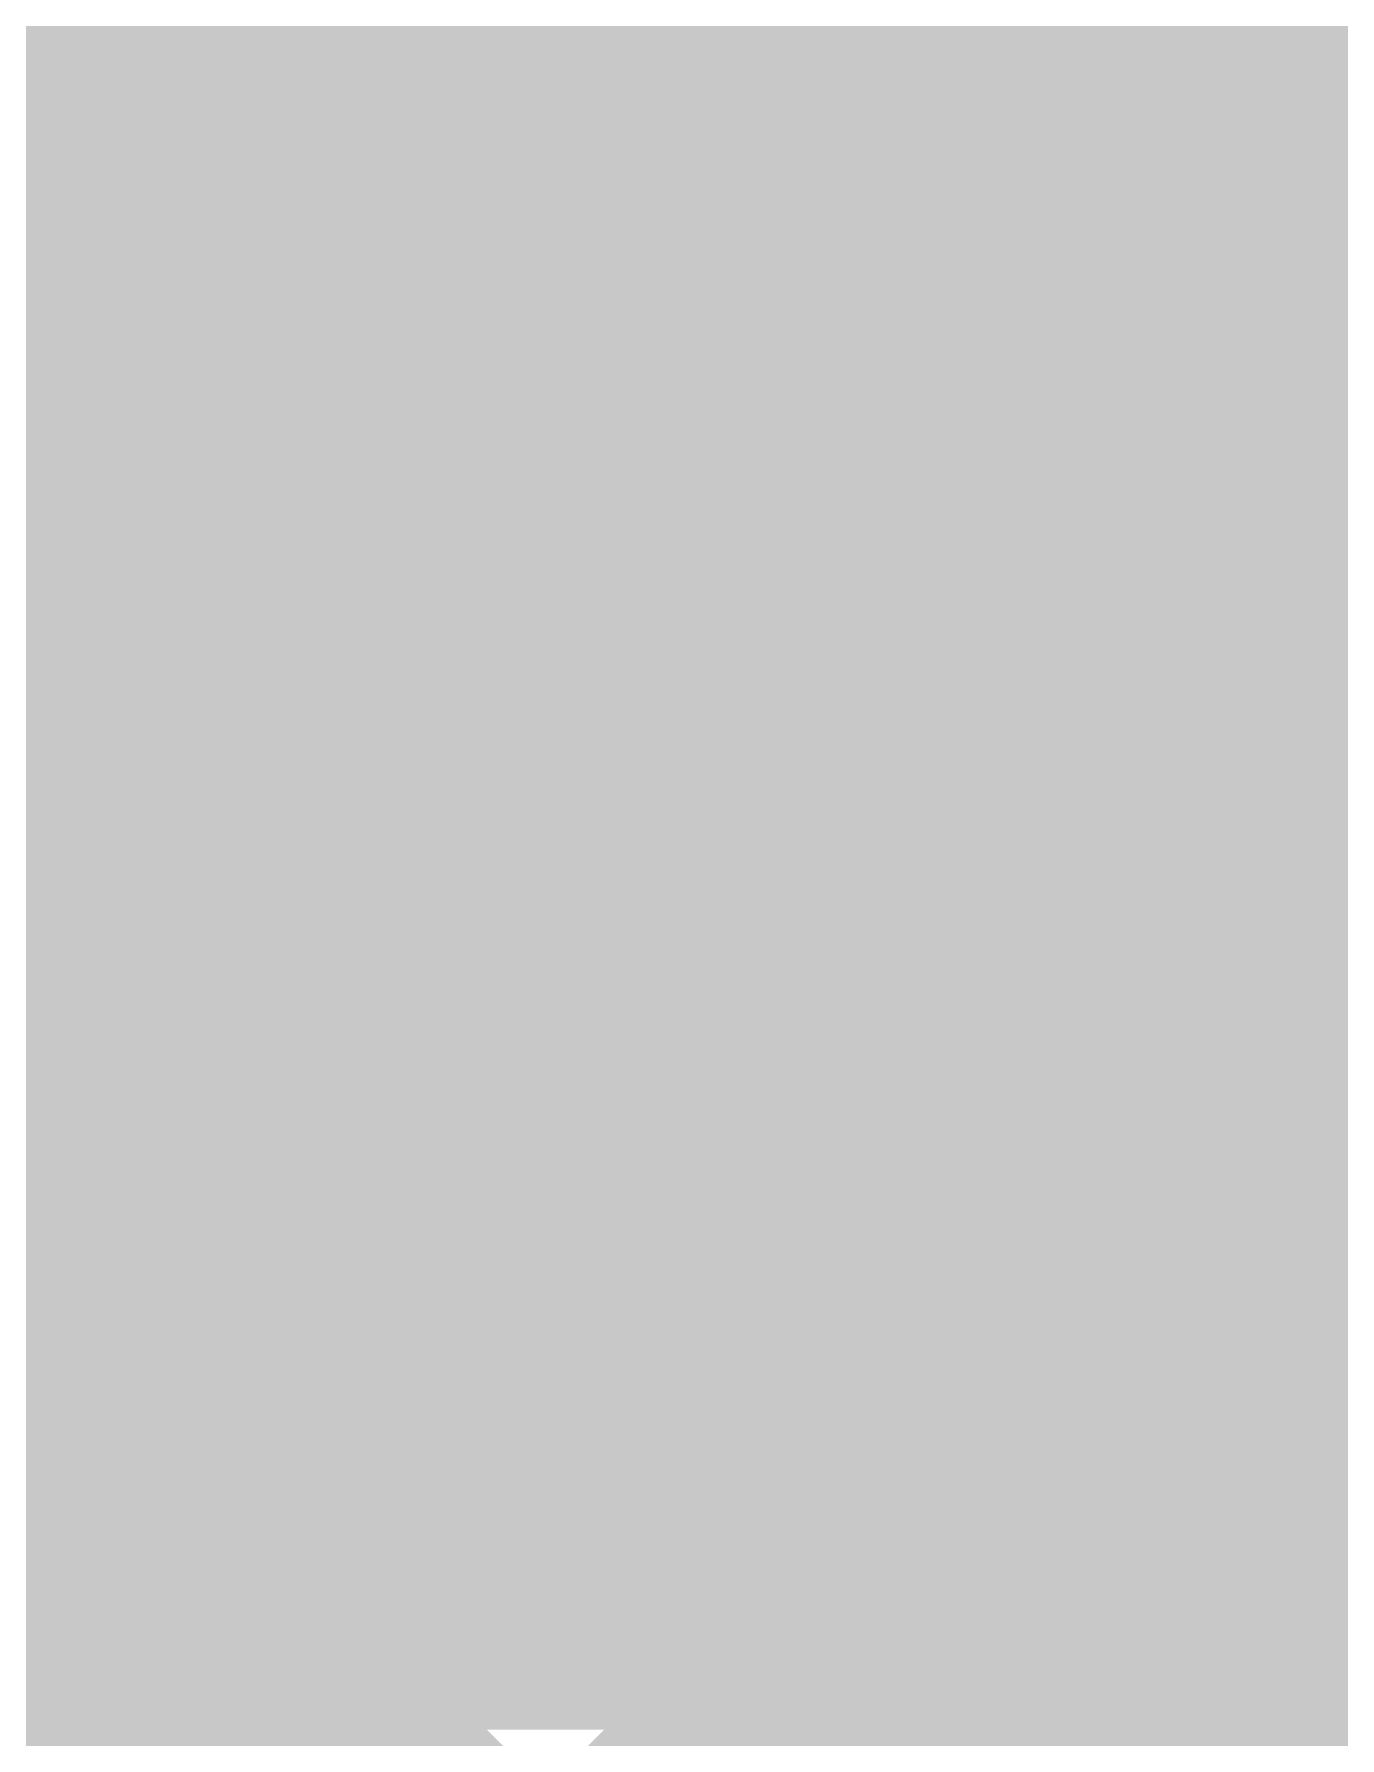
# Model space of a CAD drawing. Extents: x -1 to 119, y -42 to 51.
# Drawn here: x 68.09 to 72.58, y 25.75 to 31.61 of the extents above; entities that cross this region are included whole.
import ezdxf

# ---------------------------------------------------------------- set-up
doc = ezdxf.new("R2010")
doc.units = 0
doc.header["$MEASUREMENT"] = 0
doc.layers.get('0').update_dxf_attribs({"linetype": 'CONTINUOUS'})
for name, color, linetype in [('22-304-0_BOT', 7, 'CONTINUOUS'), ('22-304-0_DRD', 7, 'CONTINUOUS'), ('22-304-0_GND', 6, 'CONTINUOUS'), ('22-304-0_IN1', 4, 'CONTINUOUS'), ('22-304-0_SMB', 3, 'CONTINUOUS'), ('22-304-0_SMT', 5, 'CONTINUOUS'), ('22-304-0_SPT', 10, 'CONTINUOUS'), ('22-304-0_SST', 14, 'CONTINUOUS'), ('22-304-0_TOP', 9, 'CONTINUOUS'), ('THRUHOLE_TAP', 11, 'CONTINUOUS')]:
    doc.layers.add(name, color=color, linetype=linetype)

# ---------------------------------------------------------------- blocks, each defined once
blk = doc.blocks.new('ROUND_53')
at = {"const_width": 0.35052}
blk.add_lwpolyline([(-0.17526, 0, 1), (0.17526, 0, 1)], format="xyb", close=True, dxfattribs=at)
blk = doc.blocks.new('ROUND_64')
at = {"const_width": 0.35052}
blk.add_lwpolyline([(-0.17526, 0, 1), (0.17526, 0, 1)], format="xyb", close=True, dxfattribs=at)
blk = doc.blocks.new('ROUND_80')
at = {"const_width": 1.397}
blk.add_lwpolyline([(-0.6985, 0, 1), (0.6985, 0, 1)], format="xyb", close=True, dxfattribs=at)
blk = doc.blocks.new('ROUND_60')
at = {"const_width": 0.35052}
blk.add_lwpolyline([(-0.17526, 0, 1), (0.17526, 0, 1)], format="xyb", close=True, dxfattribs=at)
blk = doc.blocks.new('RECTANGLE_7')
blk.add_solid([(1.12522, 1.14935), (1.12522, -1.14935), (-1.12522, 1.14935), (-1.12522, -1.14935)])
blk = doc.blocks.new('ROUND_87')
at = {"const_width": 0.10033}
blk.add_lwpolyline([(-0.050164, 0, 1), (0.050164, 0, 1)], format="xyb", close=True, dxfattribs=at)

msp = doc.modelspace()

# ---------------------------------------------------------------- linework, layer by layer
at = {"layer": '22-304-0_BOT'}
for points, const_width in [([(67.9958, 42.6212), (67.9958, 31.31058)], 0.254), ([(68.2244, 42.6212), (68.2244, 31.3182)], 0.254), ([(68.453, 42.6212), (68.453, 31.3182)], 0.254), ([(68.6816, 42.6212), (68.6816, 31.3182)], 0.254), ([(68.9102, 42.6212), (68.9102, 31.3182)], 0.254), ([(69.1388, 42.6212), (69.1388, 31.3182)], 0.254), ([(69.3674, 42.6212), (69.3674, 31.3182)], 0.254), ([(69.596, 42.6212), (69.596, 31.3182)], 0.254), ([(69.8246, 42.6212), (69.8246, 31.3182)], 0.254), ([(70.0532, 42.6212), (70.0532, 31.3182)], 0.254), ([(70.2818, 42.6212), (70.2818, 31.3182)], 0.254), ([(70.5104, 42.6212), (70.5104, 31.3182)], 0.254), ([(70.739, 42.6212), (70.739, 31.3182)], 0.254), ([(70.9676, 42.6212), (70.9676, 31.3182)], 0.254), ([(71.1962, 42.6212), (71.1962, 31.3182)], 0.254), ([(71.4248, 42.6212), (71.4248, 31.3182)], 0.254), ([(71.6534, 42.6212), (71.6534, 31.3182)], 0.254), ([(71.882, 42.6212), (71.882, 31.3182)], 0.254), ([(72.1106, 42.6212), (72.1106, 31.3182)], 0.254), ([(72.3392, 32.12338), (72.3392, 31.3182)], 0.254), ([(72.53224, 31.6484), (22.6568, 31.6484)], 0.254), ([(72.5678, 31.5976), (72.5678, 31.3182)], 0.254), ([(72.7202, 31.4198), (22.7838, 31.4198)], 0.254), ([(72.83958, 31.3182), (68.072, 31.3182)], 0.254), ([(73.66, 30.861), (68.072, 30.861), (68.072, 26.67)], 0.254), ([(68.3006, 30.861), (68.3006, 26.035)], 0.254), ([(68.5292, 30.861), (68.5292, 26.035)], 0.254), ([(68.7578, 30.861), (68.7578, 26.035)], 0.254), ([(68.9864, 30.861), (68.9864, 26.035)], 0.254), ([(69.215, 30.861), (69.215, 26.035)], 0.254), ([(69.4436, 30.861), (69.4436, 26.035)], 0.254), ([(69.6722, 30.861), (69.6722, 26.05532)], 0.254), ([(69.9008, 30.861), (69.9008, 26.07818)], 0.254), ([(70.1294, 30.861), (70.1294, 26.035)], 0.254), ([(70.358, 30.861), (70.358, 26.035)], 0.254), ([(70.5866, 30.861), (70.5866, 26.035)], 0.254), ([(70.8152, 30.861), (70.8152, 26.035)], 0.254), ([(71.0438, 30.861), (71.0438, 26.035)], 0.254), ([(71.2724, 30.861), (71.2724, 26.035)], 0.254), ([(71.501, 30.861), (71.501, 26.035)], 0.254), ([(71.7296, 30.861), (71.7296, 26.035)], 0.254), ([(71.9582, 30.861), (71.9582, 26.035)], 0.254), ([(72.1868, 30.861), (72.1868, 26.035)], 0.254), ([(72.4154, 30.861), (72.4154, 26.035)], 0.254), ([(72.644, 30.861), (72.644, 26.035)], 0.254), ([(73.7616, 30.7594), (68.072, 30.7594)], 0.254), ([(73.9902, 30.5308), (68.072, 30.5308)], 0.254), ([(74.2188, 30.3022), (68.072, 30.3022)], 0.254), ([(74.4474, 30.0736), (68.072, 30.0736)], 0.254), ([(74.676, 29.845), (68.072, 29.845)], 0.254), ([(74.9046, 29.6164), (68.072, 29.6164)], 0.254), ([(75.1332, 29.3878), (68.072, 29.3878)], 0.254), ([(75.3618, 29.1592), (68.072, 29.1592)], 0.254), ([(75.5904, 28.9306), (68.072, 28.9306)], 0.254), ([(75.819, 28.702), (68.072, 28.702)], 0.254), ([(79.375, 20.193), (76.835, 22.6822), (76.835, 25.273), (73.63206, 28.48356), (71.7296, 28.48356)], 0.635), ([(76.0476, 28.4734), (68.072, 28.4734)], 0.254), ([(76.2762, 28.2448), (68.072, 28.2448)], 0.254), ([(76.5048, 28.0162), (68.072, 28.0162)], 0.254), ([(76.7334, 27.7876), (68.072, 27.7876)], 0.254), ([(76.962, 27.559), (68.072, 27.559)], 0.254), ([(77.1906, 27.3304), (68.072, 27.3304)], 0.254), ([(77.4192, 27.1018), (68.072, 27.1018)], 0.254), ([(77.6478, 26.8732), (68.072, 26.8732)], 0.254), ([(68.072, 26.67), (68.072, 26.035)], 0.254), ([(77.8764, 26.6446), (68.072, 26.6446)], 0.254), ([(78.105, 26.416), (68.072, 26.416)], 0.254), ([(78.3336, 26.1874), (68.072, 26.1874)], 0.254), ([(69.60616, 26.035), (68.072, 26.035)], 0.254), ([(73.41616, 26.035), (70.0913, 26.035)], 0.254)]:
    msp.add_lwpolyline(points, dxfattribs=dict(at, const_width=const_width))
at = {"layer": '22-304-0_BOT', "const_width": 0.254}
for points in [[(72.3138, 32.385, 0.2328822), (72.83933, 31.31787)], [(68.072, 31.3182, 0.4142136), (67.6148, 30.861)], [(69.85, 26.08072, 0.0919174), (69.60598, 26.03548)], [(69.85, 26.08072, 0.0919174), (69.60598, 26.03548)], [(70.0913, 26.035, 0.091037), (69.85, 26.0793)], [(70.0913, 26.035, 0.091037), (69.85, 26.0793)], [(67.6148, 26.035, 0.4142136), (68.072, 25.5778)]]:
    msp.add_lwpolyline(points, format="xyb", dxfattribs=at)
at = {"layer": '22-304-0_DRD', "const_width": 0.254}
for points in [[(69.215, 30.988), (67.945, 30.988)], [(69.215, 30.988), (67.945, 29.718)], [(69.215, 29.718), (67.945, 30.988)], [(69.215, 29.718), (69.215, 30.988)], [(69.342, 30.988), (69.342, 29.718)], [(70.612, 30.988), (69.342, 30.988)], [(70.612, 30.988), (69.342, 29.718)], [(70.612, 29.718), (69.342, 30.988)], [(70.612, 29.718), (70.612, 30.988)], [(70.866, 30.988), (70.866, 29.718)], [(72.136, 30.988), (70.866, 30.988)], [(72.136, 30.988), (70.866, 29.718)], [(72.136, 29.718), (70.866, 30.988)], [(72.136, 29.718), (72.136, 30.988)], [(67.945, 29.718), (69.215, 29.718)], [(69.342, 29.718), (70.612, 29.718)], [(70.866, 29.718), (72.136, 29.718)], [(71.0946, 29.11856), (71.0946, 27.84856)], [(72.3646, 29.11856), (71.0946, 29.11856)], [(72.3646, 29.11856), (71.0946, 27.84856)], [(72.3646, 27.84856), (71.0946, 29.11856)], [(71.0946, 29.11856), (71.0946, 27.84856)], [(72.3646, 29.11856), (71.0946, 29.11856)], [(72.3646, 29.11856), (71.0946, 27.84856)], [(72.3646, 27.84856), (71.0946, 29.11856)], [(71.0946, 29.11856), (71.0946, 27.84856)], [(72.3646, 29.11856), (71.0946, 29.11856)], [(72.3646, 29.11856), (71.0946, 27.84856)], [(72.3646, 27.84856), (71.0946, 29.11856)], [(72.3646, 27.84856), (72.3646, 29.11856)], [(72.3646, 27.84856), (72.3646, 29.11856)], [(72.3646, 27.84856), (72.3646, 29.11856)], [(71.0946, 27.84856), (72.3646, 27.84856)], [(71.0946, 27.84856), (72.3646, 27.84856)], [(71.0946, 27.84856), (72.3646, 27.84856)], [(69.088, 27.178), (67.818, 27.178)], [(69.088, 27.178), (67.818, 25.908)], [(69.088, 25.908), (67.818, 27.178)], [(69.088, 25.908), (69.088, 27.178)], [(69.342, 27.178), (69.342, 25.908)], [(70.612, 27.178), (69.342, 27.178)], [(70.612, 27.178), (69.342, 25.908)], [(70.612, 25.908), (69.342, 27.178)], [(70.612, 25.908), (70.612, 27.178)], [(70.993, 27.178), (70.993, 25.908)], [(72.263, 27.178), (70.993, 27.178)], [(72.263, 27.178), (70.993, 25.908)], [(72.263, 25.908), (70.993, 27.178)], [(72.263, 25.908), (72.263, 27.178)], [(69.215, 26.035), (69.215, 24.765)], [(70.485, 26.035), (69.215, 26.035)], [(70.485, 26.035), (69.215, 24.765)], [(70.485, 24.765), (69.215, 26.035)], [(69.215, 26.035), (69.215, 24.765)], [(70.485, 26.035), (69.215, 26.035)], [(70.485, 26.035), (69.215, 24.765)], [(70.485, 24.765), (69.215, 26.035)], [(70.485, 24.765), (70.485, 26.035)], [(70.485, 24.765), (70.485, 26.035)], [(67.818, 25.908), (69.088, 25.908)], [(69.342, 25.908), (70.612, 25.908)], [(70.993, 25.908), (72.263, 25.908)]]:
    msp.add_lwpolyline(points, dxfattribs=at)
at = {"layer": '22-304-0_IN1', "const_width": 0.254}
for points in [[(68.6308, 42.2402), (68.6308, 31.03118)], [(68.8594, 42.2402), (68.8594, 30.97276)], [(69.088, 42.2402), (69.088, 30.80512)], [(69.3166, 42.2402), (69.3166, 30.51302)], [(69.5452, 42.2402), (69.5452, 30.87878)], [(69.7738, 42.2402), (69.7738, 31.0007)], [(70.0024, 42.2402), (70.0024, 31.03118)], [(70.231, 42.2402), (70.231, 30.98292)], [(70.4596, 42.2402), (70.4596, 30.83052)], [(70.6882, 42.2402), (70.6882, 21.0058)], [(70.9168, 42.2402), (70.9168, 30.70098)], [(71.1454, 41.60774), (71.1454, 30.93212)], [(72.2884, 41.48836), (72.2884, 28.87218)], [(68.4022, 41.40708), (68.4022, 31.00832)], [(71.374, 41.34612), (71.374, 31.02102)], [(72.0598, 41.30294), (72.0598, 30.73908)], [(68.1736, 41.26992), (68.1736, 30.89656)], [(71.6026, 41.24706), (71.6026, 31.02356)], [(71.8312, 41.23436), (71.8312, 30.94736)], [(72.517, 31.6738), (63.9572, 31.6738)], [(72.517, 31.6738), (72.517, 21.0058)], [(72.6948, 31.4452), (63.9572, 31.4452)], [(72.99198, 31.2166), (63.9572, 31.2166)], [(68.33616, 30.988), (63.9572, 30.988)], [(69.73316, 30.988), (68.8213, 30.988)], [(71.25716, 30.988), (70.2183, 30.988)], [(85.7758, 30.988), (71.7423, 30.988)], [(68.0339, 30.7594), (63.9572, 30.7594)], [(69.4309, 30.7594), (69.12356, 30.7594)], [(70.9549, 30.7594), (70.52056, 30.7594)], [(85.51926, 30.7594), (72.04456, 30.7594)], [(69.31914, 30.5308), (69.23532, 30.5308)], [(70.84314, 30.5308), (70.63232, 30.5308)], [(85.29066, 30.5308), (72.15632, 30.5308)], [(69.29882, 30.3022), (69.25818, 30.3022)], [(70.82282, 30.3022), (70.65518, 30.3022)], [(85.06206, 30.3022), (72.17918, 30.3022)], [(69.3166, 30.19044), (69.3166, 26.70302)], [(69.35724, 30.0736), (69.19976, 30.0736)], [(70.88124, 30.0736), (70.59676, 30.0736)], [(84.83346, 30.0736), (72.12076, 30.0736)], [(70.9168, 30.00502), (70.9168, 21.0058)], [(72.0598, 29.96438), (72.0598, 29.07792)], [(69.088, 29.90088), (69.088, 26.7843)], [(70.4596, 29.87294), (70.4596, 27.02052)], [(68.12788, 29.845), (63.9572, 29.845)], [(68.1736, 29.8069), (68.1736, 27.16276)], [(69.52488, 29.845), (69.03212, 29.845)], [(69.5452, 29.82722), (69.5452, 27.06878)], [(71.04888, 29.845), (70.42912, 29.845)], [(84.60486, 29.845), (71.95312, 29.845)], [(71.1454, 29.77388), (71.1454, 28.83154)], [(71.8312, 29.75864), (71.8312, 29.15666)], [(68.4022, 29.69514), (68.4022, 27.22118)], [(68.8594, 29.73324), (68.8594, 27.08656)], [(69.7738, 29.70276), (69.7738, 27.1907)], [(70.231, 29.72308), (70.231, 27.17292)], [(71.374, 29.68498), (71.374, 29.06268)], [(68.6308, 29.67482), (68.6308, 27.19832)], [(70.0024, 29.67228), (70.0024, 27.22118)], [(71.6026, 29.6799), (71.6026, 29.15158)], [(84.37626, 29.6164), (63.9572, 29.6164)], [(84.14766, 29.3878), (63.9572, 29.3878)], [(71.64578, 29.1592), (63.9572, 29.1592)], [(83.91906, 29.1592), (71.81088, 29.1592)], [(71.21652, 28.9306), (63.9572, 28.9306)], [(83.69046, 28.9306), (72.24268, 28.9306)], [(71.08444, 28.702), (63.9572, 28.702)], [(83.46186, 28.702), (72.37222, 28.702)], [(71.04888, 28.4734), (63.9572, 28.4734)], [(83.23326, 28.4734), (72.40778, 28.4734)], [(71.09206, 28.2448), (63.9572, 28.2448)], [(83.00466, 28.2448), (72.3646, 28.2448)], [(71.1454, 28.13558), (71.1454, 27.02052)], [(72.2884, 28.09748), (72.2884, 26.70302)], [(71.23684, 28.0162), (63.9572, 28.0162)], [(82.77606, 28.0162), (72.22236, 28.0162)], [(71.374, 27.90444), (71.374, 27.17292)], [(72.0598, 27.8892), (72.0598, 27.06878)], [(71.6026, 27.81554), (71.6026, 27.22118)], [(71.8312, 27.813), (71.8312, 27.1907)], [(82.54746, 27.7876), (63.9572, 27.7876)], [(82.31886, 27.559), (63.9572, 27.559)], [(82.09026, 27.3304), (63.9572, 27.3304)], [(68.06438, 27.1018), (63.9572, 27.1018)], [(69.58838, 27.1018), (68.83908, 27.1018)], [(71.23938, 27.1018), (70.36308, 27.1018)], [(81.86166, 27.1018), (72.01408, 27.1018)], [(69.38264, 26.8732), (69.04736, 26.8732)], [(71.03364, 26.8732), (70.57136, 26.8732)], [(81.63306, 26.8732), (72.22236, 26.8732)], [(69.3039, 26.6446), (69.12356, 26.6446)], [(70.9549, 26.6446), (70.64756, 26.6446)], [(81.40446, 26.6446), (72.29856, 26.6446)], [(69.30898, 26.416), (69.12102, 26.416)], [(70.95998, 26.416), (70.64502, 26.416)], [(81.17586, 26.416), (72.29602, 26.416)], [(69.3166, 26.38044), (69.3166, 25.82164)], [(72.2884, 26.38044), (72.2884, 21.0058)], [(69.088, 26.29916), (69.088, 21.0058)], [(69.39788, 26.1874), (69.03212, 26.1874)], [(71.04888, 26.1874), (70.55612, 26.1874)], [(80.94726, 26.1874), (72.20712, 26.1874)], [(70.4596, 26.06294), (70.4596, 25.69972)], [(71.1454, 26.06294), (71.1454, 21.0058)], [(68.8594, 25.9969), (68.8594, 21.0058)], [(72.0598, 26.01722), (72.0598, 21.0058)], [(68.10502, 25.9588), (63.9572, 25.9588)], [(69.46138, 25.9588), (68.80098, 25.9588)], [(71.28002, 25.9588), (70.32498, 25.9588)], [(73.27138, 25.9588), (71.97598, 25.9588)], [(68.1736, 25.92324), (68.1736, 21.59)], [(68.6308, 25.88514), (68.6308, 21.1328)], [(71.374, 25.91308), (71.374, 21.0058)], [(71.8312, 25.89276), (71.8312, 21.0058)], [(68.4022, 25.86482), (68.4022, 21.3614)], [(71.6026, 25.86228), (71.6026, 21.0058)], [(69.25564, 25.7302), (63.9572, 25.7302)], [(73.06564, 25.7302), (70.44436, 25.7302)]]:
    msp.add_lwpolyline(points, dxfattribs=at)
for points in [[(72.3138, 32.385, 0.4142136), (73.66, 31.0388)], [(68.58, 31.03372, 0.4142136), (67.89928, 30.353)], [(69.26072, 30.353, 0.4142136), (68.58, 31.03372)], [(69.977, 31.03372, 0.4142136), (69.29628, 30.353)], [(70.65772, 30.353, 0.4142136), (69.977, 31.03372)], [(71.501, 31.03372, 0.4142136), (70.82028, 30.353)], [(72.18172, 30.353, 0.4142136), (71.501, 31.03372)], [(67.89928, 30.353, 0.4142136), (68.58, 29.67228)], [(68.58, 29.67228, 0.4142136), (69.26072, 30.353)], [(69.29628, 30.353, 0.4142136), (69.977, 29.67228)], [(69.977, 29.67228, 0.4142136), (70.65772, 30.353)], [(70.82028, 30.353, 0.4142136), (71.501, 29.67228)], [(71.501, 29.67228, 0.4142136), (72.18172, 30.353)], [(71.7296, 29.16428, 0.4142136), (71.04888, 28.48356)], [(71.7296, 29.16428, 0.4142136), (71.04888, 28.48356)], [(72.41032, 28.48356, 0.4142136), (71.7296, 29.16428)], [(72.41032, 28.48356, 0.4142136), (71.7296, 29.16428)], [(71.04888, 28.48356, 0.4142136), (71.7296, 27.80284)], [(71.04888, 28.48356, 0.4142136), (71.7296, 27.80284)], [(71.7296, 27.80538, 0.4142136), (72.40778, 28.48356)], [(71.7296, 27.80538, 0.4142136), (72.40778, 28.48356)], [(68.453, 27.22372, 0.4142136), (67.77228, 26.543)], [(69.13372, 26.543, 0.4142136), (68.453, 27.22372)], [(69.977, 27.22372, 0.4142136), (69.29628, 26.543)], [(70.65772, 26.543, 0.4142136), (69.977, 27.22372)], [(71.628, 27.22372, 0.4142136), (70.94728, 26.543)], [(72.30872, 26.543, 0.4142136), (71.628, 27.22372)], [(67.77228, 26.543, 0.4142136), (68.453, 25.86228)], [(68.453, 25.86228, 0.4142136), (69.13372, 26.543)], [(69.29628, 26.543, 0.2279914), (69.55207, 26.0112)], [(70.27418, 25.93086, 0.2872394), (70.65772, 26.543)], [(70.94728, 26.543, 0.4142136), (71.628, 25.86228)], [(71.628, 25.86228, 0.4142136), (72.30872, 26.543)], [(69.55282, 26.01214, 0.2872394), (69.16928, 25.4)], [(69.55282, 26.01214, 0.2872394), (69.16928, 25.4)], [(70.53072, 25.4, 0.2279915), (70.27493, 25.9318)], [(70.53072, 25.4, 0.2279915), (70.27493, 25.9318)]]:
    msp.add_lwpolyline(points, format="xyb", dxfattribs=at)
at = {"layer": '22-304-0_SMB', "const_width": 1.99898}
msp.add_lwpolyline([(79.629, 19.812), (79.629, 20.701), (76.708, 23.622), (76.708, 25.908), (74.041, 28.575), (69.215, 28.575)], dxfattribs=at)
at = {"layer": '22-304-0_SST'}
for points, const_width in [([(70.30466, 30.38602), (70.29958, 30.18536), (82.09534, 30.18536), (82.09534, 38.07968), (70.30466, 38.07968), (70.30466, 30.38602)], 0.20066), ([(63.87338, 31.4452), (69.53758, 31.4452), (69.53758, 37.084), (63.87338, 37.084), (63.87338, 31.4452)], 0.127), ([(71.03872, 31.46806), (71.03872, 30.50032)], 0.20066), ([(71.21906, 31.49346), (71.21906, 30.47492)], 0.20066), ([(71.39686, 31.45282), (71.39686, 30.51556)], 0.20066), ([(70.85838, 31.36392), (70.85838, 30.60446)], 0.20066), ([(71.5391, 31.36138), (70.85838, 31.36138)], 0.20066), ([(71.5772, 31.32582), (71.5772, 30.64256)], 0.20066), ([(71.66864, 31.18358), (70.72884, 31.18358)], 0.20066), ([(71.70928, 31.00324), (70.69074, 31.00324)], 0.20066), ([(71.68134, 30.8229), (70.71614, 30.8229)], 0.20066), ([(71.5772, 30.64256), (70.82028, 30.64256)], 0.20066), ([(68.4022, 29.64688), (68.29552, 29.64688)], 0.1524), ([(68.326, 29.65704), (68.326, 29.41066)], 0.1524), ([(72.2122, 29.64688), (72.10552, 29.64688)], 0.1524), ([(72.136, 29.65704), (72.136, 29.41066)], 0.1524), ([(68.46316, 29.58592), (68.46316, 29.48178)], 0.1524), ([(72.27316, 29.58592), (72.27316, 29.48178)], 0.1524), ([(68.47332, 29.50972), (68.22694, 29.50972)], 0.1524), ([(72.28332, 29.50972), (72.03694, 29.50972)], 0.1524), ([(68.54952, 29.03474), (68.2498, 29.03474), (68.2498, 23.03526), (68.54952, 23.03526)], 0.1524), ([(71.15048, 29.03474), (71.4502, 29.03474), (71.4502, 23.03526), (71.15048, 23.03526)], 0.1524), ([(72.35952, 29.03474), (72.0598, 29.03474), (72.0598, 23.03526), (72.35952, 23.03526)], 0.1524), ([(68.2625, 27.178), (68.2625, 26.8605)], 0.1524), ([(71.4375, 27.178), (68.2625, 27.178)], 0.1524), ([(68.3641, 27.178), (68.3641, 26.8605)], 0.1524), ([(68.50126, 27.178), (68.50126, 26.8605)], 0.1524), ([(68.63842, 27.178), (68.63842, 26.8605)], 0.1524), ([(68.77558, 27.178), (68.77558, 26.8605)], 0.1524), ([(68.91274, 27.178), (68.91274, 26.8605)], 0.1524), ([(69.0499, 27.178), (69.0499, 26.8605)], 0.1524), ([(69.18706, 27.178), (69.18706, 26.8605)], 0.1524), ([(69.32422, 27.178), (69.32422, 26.8605)], 0.1524), ([(69.46138, 27.178), (69.46138, 26.8605)], 0.1524), ([(69.59854, 27.178), (69.59854, 26.8605)], 0.1524), ([(69.7357, 27.178), (69.7357, 26.8605)], 0.1524), ([(69.87286, 27.178), (69.87286, 26.8605)], 0.1524), ([(70.01002, 27.178), (70.01002, 26.8605)], 0.1524), ([(70.14718, 27.178), (70.14718, 26.8605)], 0.1524), ([(70.28434, 27.178), (70.28434, 26.8605)], 0.1524), ([(70.4215, 27.178), (70.4215, 26.8605)], 0.1524), ([(70.55866, 27.178), (70.55866, 26.8605)], 0.1524), ([(70.69582, 27.178), (70.69582, 26.8605)], 0.1524), ([(70.83298, 27.178), (70.83298, 26.8605)], 0.1524), ([(70.97014, 27.178), (70.97014, 26.8605)], 0.1524), ([(71.1073, 27.178), (71.1073, 26.8605)], 0.1524), ([(71.24446, 27.178), (71.24446, 26.8605)], 0.1524), ([(71.38162, 27.178), (71.38162, 26.8605)], 0.1524), ([(71.4375, 27.178), (71.4375, 26.8605)], 0.1524), ([(72.0725, 27.178), (72.0725, 26.8605)], 0.1524), ([(75.2475, 27.178), (72.0725, 27.178)], 0.1524), ([(72.1741, 27.178), (72.1741, 26.8605)], 0.1524), ([(72.31126, 27.178), (72.31126, 26.8605)], 0.1524), ([(72.44842, 27.178), (72.44842, 26.8605)], 0.1524), ([(72.58558, 27.178), (72.58558, 26.8605)], 0.1524), ([(71.4375, 27.09926), (68.2625, 27.09926)], 0.1524), ([(75.2475, 27.09926), (72.0725, 27.09926)], 0.1524), ([(71.4375, 26.9621), (68.2625, 26.9621)], 0.1524), ([(75.2475, 26.9621), (72.0725, 26.9621)], 0.1524), ([(71.4375, 26.8605), (68.2625, 26.8605)], 0.1524), ([(75.2475, 26.8605), (72.0725, 26.8605)], 0.1524)]:
    msp.add_lwpolyline(points, dxfattribs=dict(at, const_width=const_width))
for points, const_width in [([(71.19874, 31.49346, 0.4142136), (70.69074, 30.98546)], 0.20066), ([(71.70928, 30.98546, 0.4142136), (71.19874, 31.496)], 0.20066), ([(70.69074, 30.98546, 0.4142136), (71.19874, 30.47746)], 0.20066), ([(71.19874, 30.47492, 0.4142136), (71.70928, 30.98546)], 0.20066), ([(68.34886, 29.65958, 0.4142136), (68.2244, 29.53512)], 0.1524), ([(68.47586, 29.53512, 0.4142136), (68.34886, 29.66212)], 0.1524), ([(72.15886, 29.65958, 0.4142136), (72.0344, 29.53512)], 0.1524), ([(72.28586, 29.53512, 0.4142136), (72.15886, 29.66212)], 0.1524), ([(68.2244, 29.53512, 0.4142136), (68.34886, 29.41066)], 0.1524), ([(68.34886, 29.40812, 0.4142136), (68.47586, 29.53512)], 0.1524), ([(72.0344, 29.53512, 0.4142136), (72.15886, 29.41066)], 0.1524), ([(72.15886, 29.40812, 0.4142136), (72.28586, 29.53512)], 0.1524)]:
    msp.add_lwpolyline(points, format="xyb", dxfattribs=dict(at, const_width=const_width))
at = {"layer": '22-304-0_TOP'}
for points, const_width in [([(72.136, 31.115), (64.897, 31.115), (64.897, 27.305)], 0.254), ([(68.0974, 31.115), (68.0974, 26.162)], 0.254), ([(68.326, 31.115), (68.326, 26.162)], 0.254), ([(68.5546, 31.115), (68.5546, 26.162)], 0.254), ([(68.7832, 31.115), (68.7832, 26.162)], 0.254), ([(69.0118, 31.115), (69.0118, 26.162)], 0.254), ([(69.2404, 31.115), (69.2404, 26.162)], 0.254), ([(69.469, 31.115), (69.469, 26.162)], 0.254), ([(69.6976, 31.115), (69.6976, 26.162)], 0.254), ([(69.9262, 31.115), (69.9262, 26.162)], 0.254), ([(70.1548, 31.115), (70.1548, 26.162)], 0.254), ([(70.3834, 31.115), (70.3834, 26.162)], 0.254), ([(70.612, 31.115), (70.612, 26.162)], 0.254), ([(70.8406, 31.115), (70.8406, 26.162)], 0.254), ([(71.0692, 31.115), (71.0692, 26.162)], 0.254), ([(71.2978, 31.115), (71.2978, 26.162)], 0.254), ([(71.5264, 31.115), (71.5264, 26.162)], 0.254), ([(71.755, 31.115), (71.755, 26.162)], 0.254), ([(71.9836, 31.115), (71.9836, 26.162)], 0.254), ([(72.136, 31.115), (72.136, 26.162)], 0.254), ([(72.136, 30.9626), (64.897, 30.9626)], 0.254), ([(72.136, 30.734), (64.897, 30.734)], 0.254), ([(72.136, 30.5054), (64.897, 30.5054)], 0.254), ([(72.136, 30.2768), (64.897, 30.2768)], 0.254), ([(72.136, 30.0482), (64.897, 30.0482)], 0.254), ([(66.04, 27.3812), (66.04, 28.52166), (66.07556, 28.48356), (69.85, 28.48356)], 1.27), ([(72.136, 29.8196), (64.897, 29.8196)], 0.254), ([(72.136, 29.591), (64.897, 29.591)], 0.254), ([(72.136, 29.3624), (64.897, 29.3624)], 0.254), ([(72.136, 29.1338), (64.897, 29.1338)], 0.254), ([(72.136, 28.9052), (64.897, 28.9052)], 0.254), ([(72.136, 28.6766), (64.897, 28.6766)], 0.254), ([(71.7296, 28.48356), (69.85, 28.48356)], 0.635), ([(69.85, 28.48356), (71.7296, 28.48356)], 0.635), ([(69.85, 28.48356), (71.7296, 28.48356)], 0.635), ([(72.136, 28.448), (64.897, 28.448)], 0.254), ([(72.136, 28.2194), (64.897, 28.2194)], 0.254), ([(72.136, 27.9908), (66.8528, 27.9908)], 0.254), ([(62.484, 15.367), (62.484, 15.4432), (62.484, 15.494), (64.008, 17.018), (64.008, 18.415), (64.897, 19.304), (67.183, 19.304), (67.31, 19.431), (67.31, 21.5138), (71.2978, 21.5138), (71.628, 21.844), (71.628, 24.638), (73.66, 26.67), (75.438, 26.67), (76.454, 27.686), (76.835, 27.686)], 0.635), ([(72.136, 27.7622), (66.8528, 27.7622)], 0.254), ([(72.136, 27.5336), (66.8528, 27.5336)], 0.254), ([(72.136, 27.305), (67.31, 27.305)], 0.254), ([(72.136, 27.0764), (67.31, 27.0764)], 0.254), ([(72.136, 26.8478), (67.31, 26.8478)], 0.254), ([(72.136, 26.6192), (67.31, 26.6192)], 0.254), ([(72.136, 26.3906), (67.31, 26.3906)], 0.254), ([(72.136, 26.162), (67.31, 26.162)], 0.254)]:
    msp.add_lwpolyline(points, dxfattribs=dict(at, const_width=const_width))

# ---------------------------------------------------------------- block references
at = {"layer": '22-304-0_BOT'}
for name, p in [('ROUND_53', (68.58, 30.353)), ('ROUND_53', (69.977, 30.353)), ('ROUND_53', (71.501, 30.353)), ('ROUND_64', (71.7296, 28.48356)), ('ROUND_53', (68.453, 26.543)), ('ROUND_53', (69.977, 26.543)), ('ROUND_53', (71.628, 26.543))]:
    msp.add_blockref(name, p, dxfattribs=at)
at = {"layer": '22-304-0_GND'}
for name, p in [('ROUND_80', (73.66, 32.385)), ('ROUND_64', (68.58, 30.353)), ('ROUND_64', (69.977, 30.353)), ('ROUND_64', (71.501, 30.353)), ('ROUND_64', (71.7296, 28.48356)), ('ROUND_64', (68.453, 26.543)), ('ROUND_64', (69.977, 26.543)), ('ROUND_64', (71.628, 26.543))]:
    msp.add_blockref(name, p, dxfattribs=at)
at = {"layer": '22-304-0_IN1'}
for name, p in [('ROUND_53', (68.58, 30.353)), ('ROUND_53', (69.977, 30.353)), ('ROUND_53', (71.501, 30.353)), ('ROUND_60', (71.7296, 28.48356)), ('ROUND_53', (68.453, 26.543)), ('ROUND_53', (69.977, 26.543)), ('ROUND_53', (71.628, 26.543))]:
    msp.add_blockref(name, p, dxfattribs=at)
at = {"layer": '22-304-0_SMT'}
for p in [(69.85, 28.48356), (73.66, 28.48356)]:
    msp.add_blockref('RECTANGLE_7', p, dxfattribs=at)
at = {"layer": '22-304-0_SPT'}
for p in [(69.85, 28.48356), (73.66, 28.48356)]:
    msp.add_blockref('RECTANGLE_7', p, dxfattribs=at)
at = {"layer": '22-304-0_TOP'}
for name, p in [('ROUND_53', (68.58, 30.353)), ('ROUND_53', (69.977, 30.353)), ('ROUND_53', (71.501, 30.353)), ('RECTANGLE_7', (69.85, 28.48356)), ('RECTANGLE_7', (73.66, 28.48356)), ('ROUND_60', (71.7296, 28.48356)), ('ROUND_53', (68.453, 26.543)), ('ROUND_53', (69.977, 26.543)), ('ROUND_53', (71.628, 26.543))]:
    msp.add_blockref(name, p, dxfattribs=at)
at = {"layer": 'THRUHOLE_TAP'}
for p in [(68.58, 30.353), (69.977, 30.353), (71.501, 30.353), (71.7296, 28.48356), (68.453, 26.543), (69.977, 26.543), (71.628, 26.543)]:
    msp.add_blockref('ROUND_87', p, dxfattribs=at)

doc.saveas('drawing.dxf')
